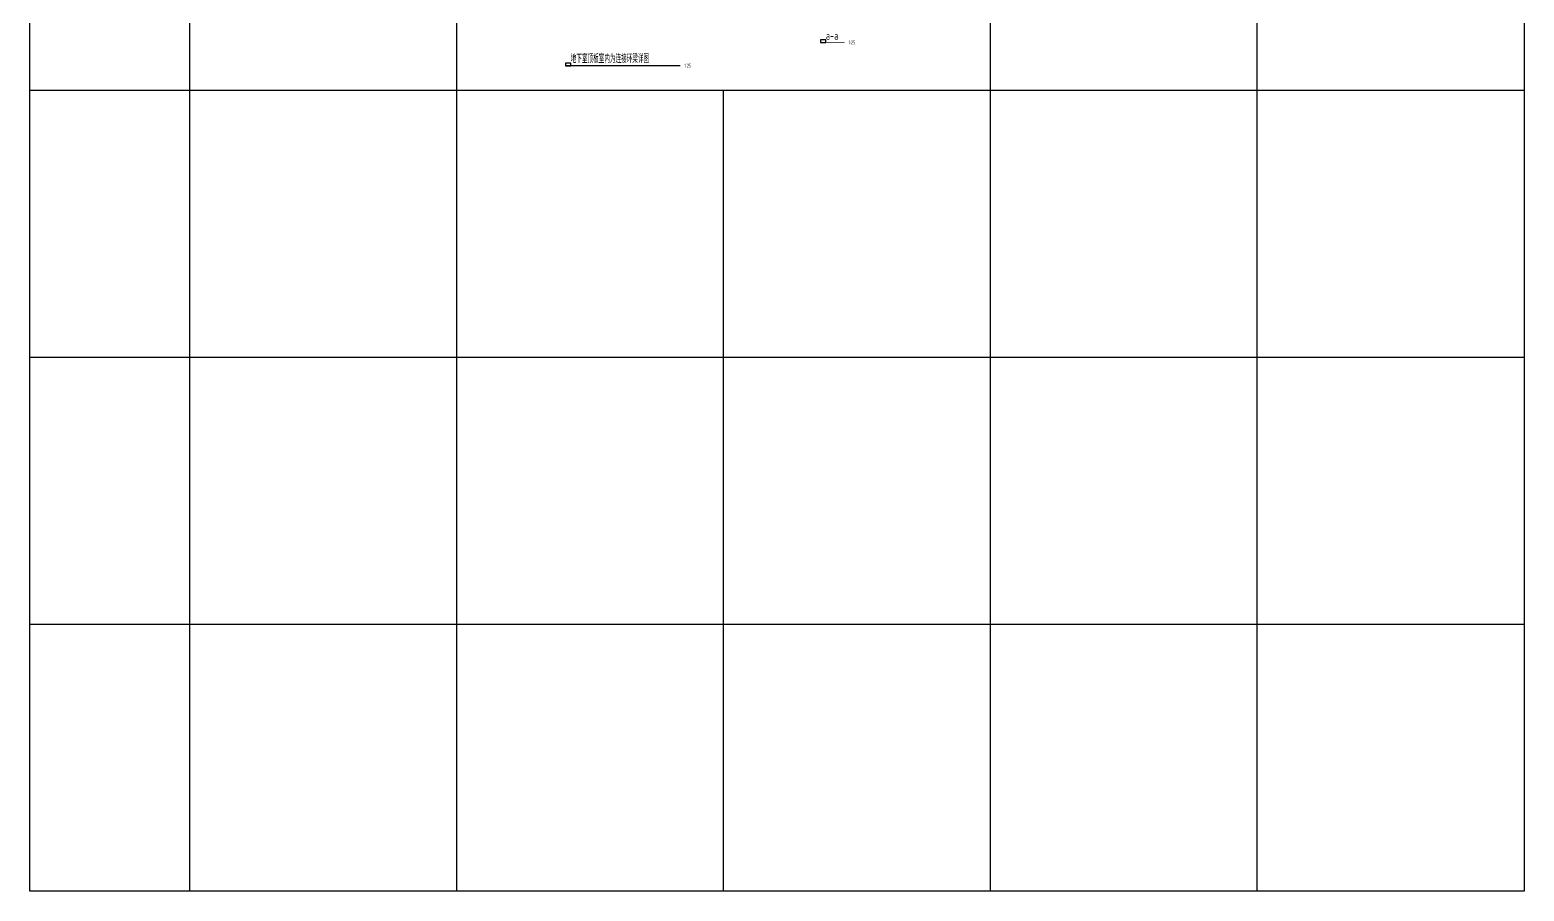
# Model space of a CAD drawing. Extents: x -469675 to 2400000, y -476501 to 2085364.
# Drawn here: x 680000 to 708000, y 465000 to 481129 of the extents above; entities that cross this region are included whole.
import ezdxf

# ---------------------------------------------------------------- set-up
doc = ezdxf.new("R2010")
doc.units = 0
doc.header["$LTSCALE"] = 1000
doc.header["$MEASUREMENT"] = 0
doc.layers.add('C-DETAIL_TEXT', color=4, linetype='CONTINUOUS')
doc.layers.add('C-注释', color=30, linetype='CONTINUOUS', plot=False)
doc.styles.add('GBSTYLE', font='gbxwxt.shx', dxfattribs={"width": 0.7, "bigfont": 'gbhzfs.shx'})

msp = doc.modelspace()

# ---------------------------------------------------------------- linework, layer by layer
at = {"layer": 'C-DETAIL_TEXT', "color": 3, "ltscale": 0.25, "const_width": 17.5, "flags": 128}
msp.add_lwpolyline([(695265.1671, 480895.9967), (694815.1671, 480895.9967)], dxfattribs=at)
at = {"layer": 'C-DETAIL_TEXT', "color": 3, "linetype": 'Continuous', "ltscale": 0.25, "const_width": 20, "flags": 128}
msp.add_lwpolyline([(692188.7883, 480458.745), (690034.3222, 480458.745)], dxfattribs=at)
at = {"layer": 'C-注释', "ltscale": 0.25}
for p, q in [((683000, 465000), (683000, 500000)), ((688000, 465000), (688000, 500000)), ((698000, 465000), (698000, 500000)), ((703000, 465000), (703000, 500000)), ((680000, 480000), (708000, 480000)), ((693000, 465000), (693000, 480000)), ((680000, 475000), (708000, 475000)), ((680000, 470000), (708000, 470000))]:
    msp.add_line(p, q, dxfattribs=at)
msp.add_lwpolyline([(680000, 500000), (708000, 500000), (708000, 465000), (680000, 465000)], close=True, dxfattribs=at)
at = {"layer": 'C-注释'}
for points in [[(694915.1671, 480945.9967), (694815.1671, 480945.9967), (694815.1671, 480895.9967), (694915.1671, 480895.9967)], [(690134.3222, 480508.745), (690034.3222, 480508.745), (690034.3222, 480458.745), (690134.3222, 480458.745)]]:
    msp.add_lwpolyline(points, close=True, dxfattribs=at)

# ---------------------------------------------------------------- texts
at = {"layer": 'C-DETAIL_TEXT', "color": 30, "ltscale": 0.25, "style": 'GBSTYLE', "width": 0.7}
for s, p in [('a-a', (694915.1671, 480945.9967)), ('地下室顶板室内为连接环梁详图', (690134.3222, 480508.745))]:
    msp.add_text(s, height=150, rotation=0.00000003, dxfattribs=at).set_placement(p)
at = {"layer": 'C-DETAIL_TEXT', "color": 3, "ltscale": 0.25, "style": 'GBSTYLE', "width": 0.7}
for p in [(695340.1671, 480858.4967), (692263.7883, 480421.245)]:
    msp.add_text('1:25', height=75, rotation=359.99999987, dxfattribs=at).set_placement(p)

doc.saveas('drawing.dxf')
